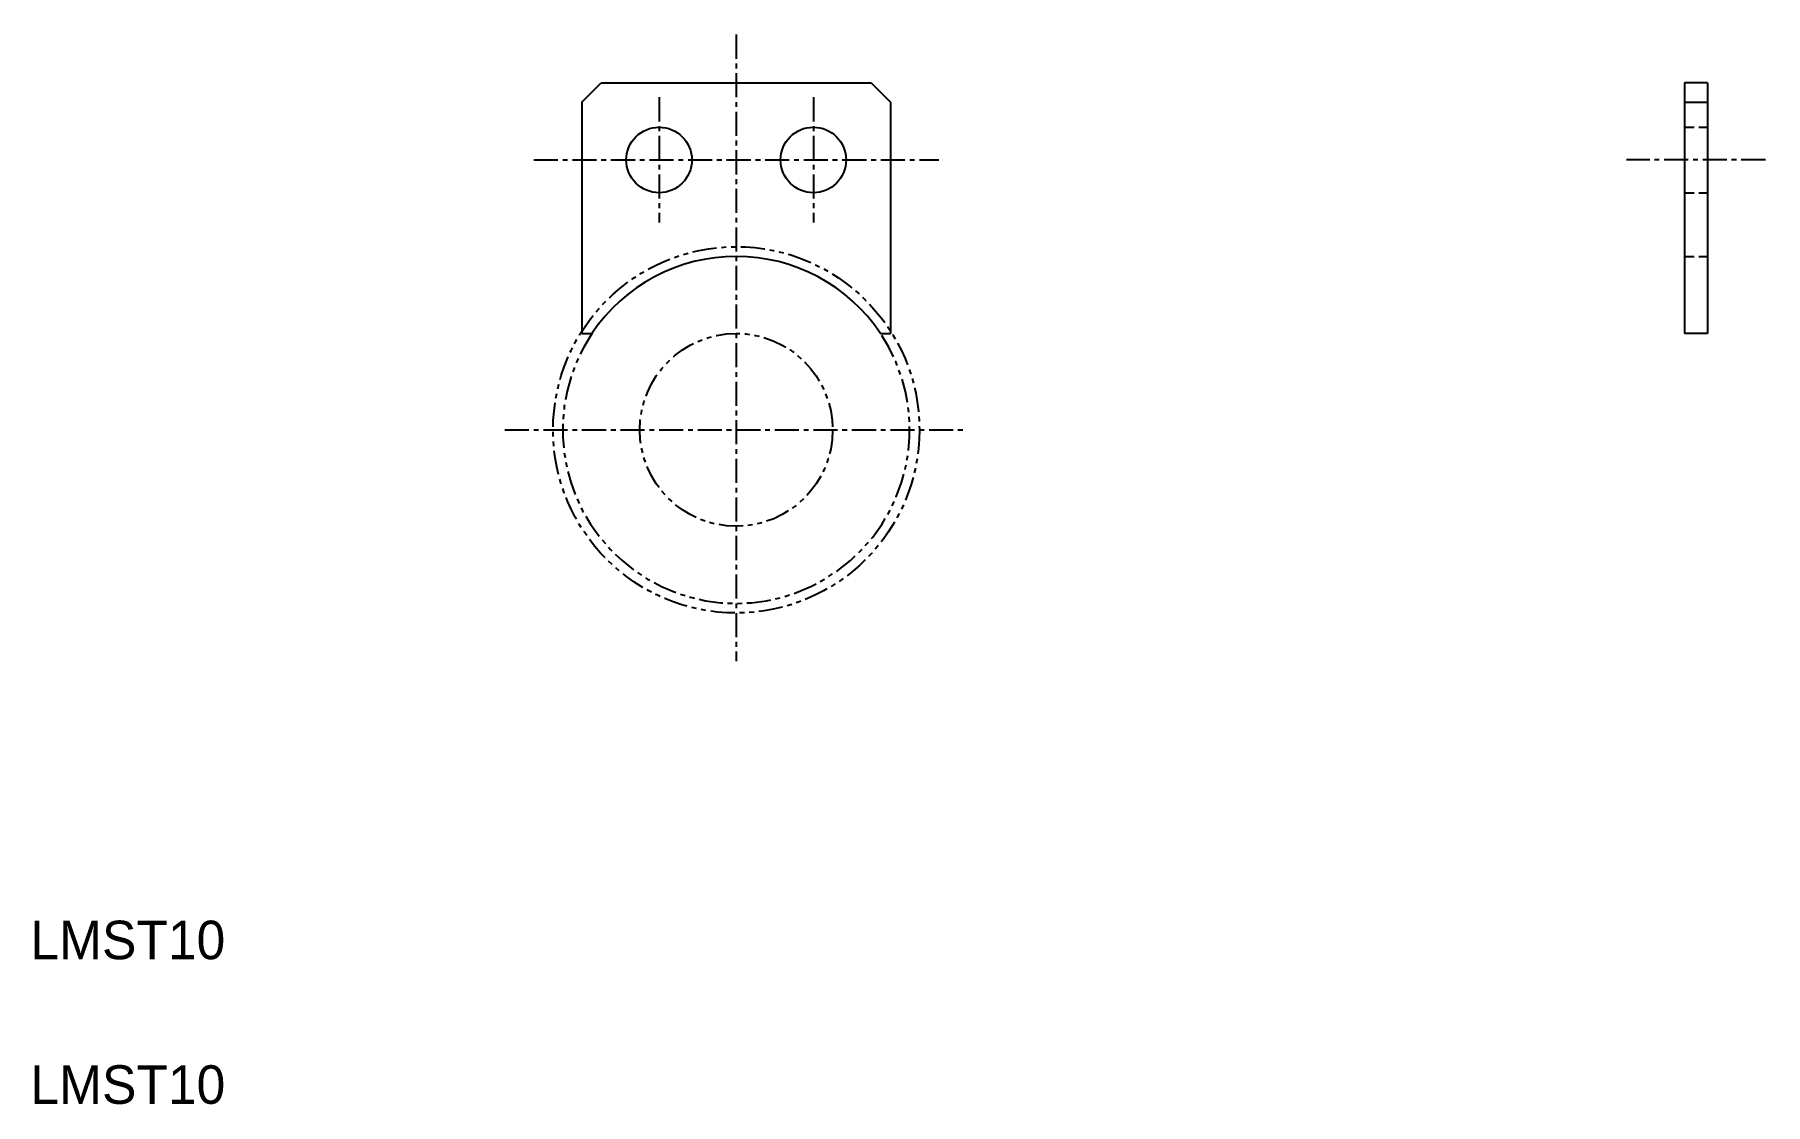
# Model space of a CAD drawing. Extents: x 5.2 to 95, y 5 to 60.5.
import ezdxf

# ---------------------------------------------------------------- set-up
doc = ezdxf.new("R2010")
doc.units = 0
for name, pattern in [('CENTER', [2, 1.25, -0.25, 0.25, -0.25]), ('DASHED', [0.75, 0.5, -0.25]), ('PHANTOM', [2.5, 1.25, -0.25, 0.25, -0.25, 0.25, -0.25])]:
    doc.linetypes.add(name, pattern=pattern)
doc.layers.get('0').update_dxf_attribs({"linetype": 'CONTINUOUS'})
doc.layers.add('CENTER', color=1, linetype='CENTER')

msp = doc.modelspace()

# ---------------------------------------------------------------- linework, layer by layer
at = {"color": 7, "linetype": 'CONTINUOUS'}
for p, q in [((33.608, 56.956), (34.608, 57.956)), ((34.608, 57.956), (48.608, 57.956)), ((48.608, 57.956), (49.608, 56.956)), ((90.783, 57.956), (90.783, 44.956)), ((91.983, 57.956), (90.783, 57.956)), ((91.983, 57.956), (91.983, 44.956)), ((33.608, 56.956), (33.608, 44.956)), ((49.608, 56.956), (49.608, 44.956)), ((90.783, 56.956), (91.983, 56.956)), ((33.608, 44.956), (34.125, 44.956)), ((49.092, 44.956), (49.608, 44.956)), ((91.983, 44.956), (90.783, 44.956))]:
    msp.add_line(p, q, dxfattribs=at)
at = {"color": 3, "linetype": 'DASHED'}
for p, q in [((90.783, 55.656), (91.983, 55.656)), ((90.783, 52.256), (91.983, 52.256)), ((90.783, 48.956), (91.983, 48.956))]:
    msp.add_line(p, q, dxfattribs=at)
for p, q in [((33.608, 53.956), (33.608, 53.957)), ((33.608, 50.956), (33.608, 50.956))]:
    msp.add_line(p, q)
at = {"color": 7, "linetype": 'CONTINUOUS'}
for centre in [(37.608, 53.956), (45.608, 53.956)]:
    msp.add_circle(centre, 1.7, dxfattribs=at)
at = {"color": 3, "linetype": 'PHANTOM'}
for radius in [9.5, 5]:
    msp.add_circle((41.608, 39.956), radius, dxfattribs=at)
at = {"color": 7, "linetype": 'CONTINUOUS'}
msp.add_arc((41.608, 39.956), 9, 33.74899, 146.25101, dxfattribs=at)
at = {"color": 3, "linetype": 'PHANTOM'}
msp.add_arc((41.608, 39.956), 9, 146.17544, 33.74899, dxfattribs=at)
at = {"layer": 'CENTER', "color": 1, "linetype": 'CENTER'}
for p, q in [((41.608, 60.456), (41.608, 27.956)), ((37.608, 57.206), (37.608, 50.706)), ((45.608, 57.206), (45.608, 50.706)), ((31.108, 53.956), (52.108, 53.956)), ((94.983, 53.956), (87.783, 53.956)), ((29.608, 39.956), (53.608, 39.956))]:
    msp.add_line(p, q, dxfattribs=at)

# ---------------------------------------------------------------- texts
at = {"color": 7, "linetype": 'CONTINUOUS'}
for p in [(5, 12.5), (5, 5)]:
    msp.add_text('LMST10', height=2, dxfattribs=at).set_placement(p)

doc.saveas('drawing.dxf')
